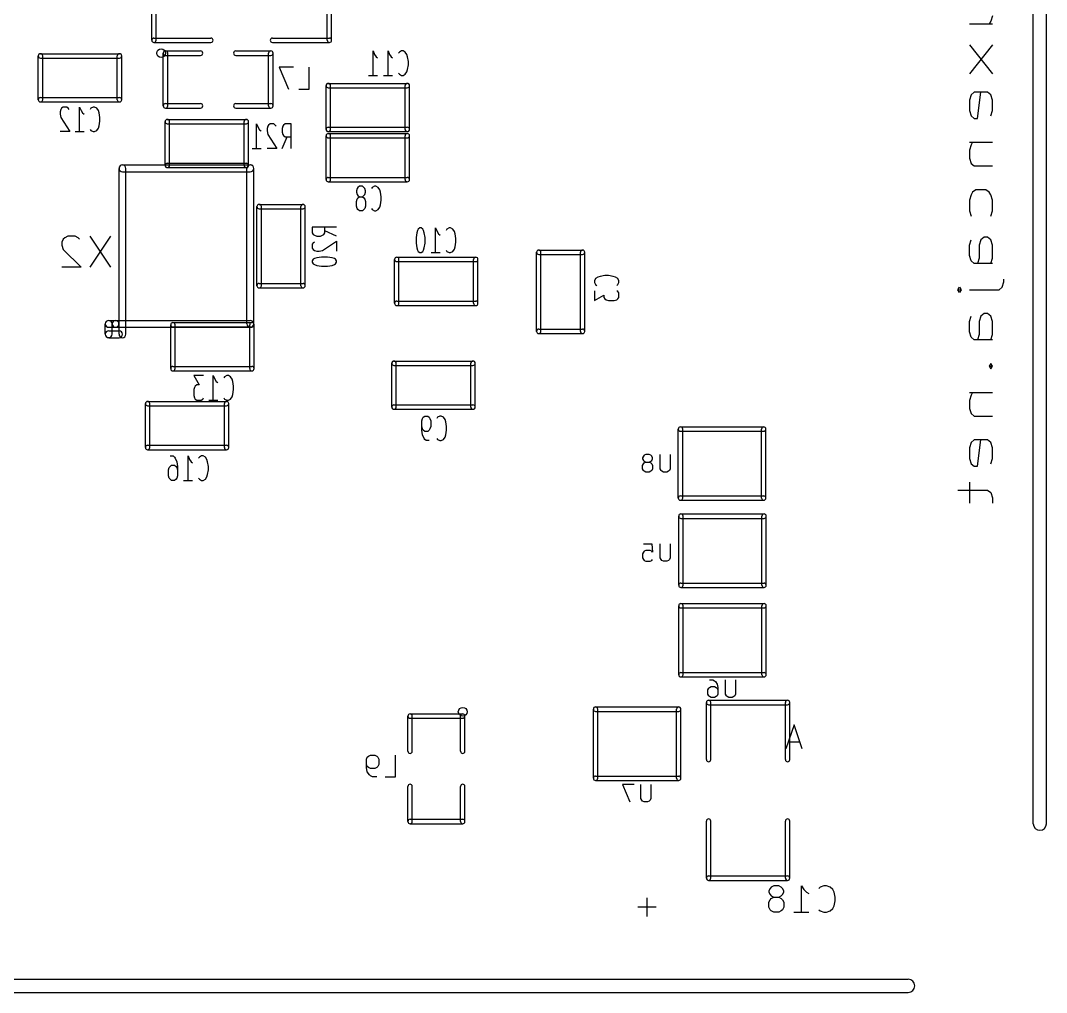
# Model space of a CAD drawing. Extents: x 32880 to 68030, y 27285 to 49782.
# Drawn here: x 56343 to 68030, y 27285 to 38354 of the extents above; entities that cross this region are included whole.
import ezdxf

# ---------------------------------------------------------------- set-up
doc = ezdxf.new("R2010")
doc.units = 0
doc.layers.add('BLACK', color=1, linetype='CONTINUOUS')

msp = doc.modelspace()

# ---------------------------------------------------------------- linework, layer by layer
at = {"layer": 'BLACK'}
for p, q in [((67880, 29207), (67880, 48207)), ((68030, 29207), (68030, 48207)), ((57837, 38129), (57837, 39029)), ((57887, 38129), (57887, 39029)), ((59837, 38129), (59837, 39029)), ((59887, 38129), (59887, 39029)), ((67396, 38347), (67377, 38317)), ((67414, 38407), (67396, 38347)), ((67152, 38317), (67414, 38317)), ((57862, 38154), (58512, 38154)), ((57862, 38104), (58512, 38104)), ((59212, 38154), (59862, 38154)), ((59212, 38104), (59862, 38104)), ((57994, 38007), (58394, 38007)), ((58794, 38007), (59194, 38007)), ((60358, 37728), (60358, 38008)), ((60358, 38008), (60375, 37968)), ((60529, 37728), (60529, 38008)), ((60529, 38008), (60546, 37968)), ((60658, 37994), (60649, 37981)), ((60684, 38008), (60658, 37994)), ((60701, 38008), (60684, 38008)), ((60726, 37994), (60701, 38008)), ((60744, 37968), (60726, 37994)), ((67414, 38077), (67152, 37747)), ((67152, 38077), (67414, 37747)), ((56545, 37451), (56545, 37951)), ((56570, 37976), (57470, 37976)), ((56570, 37926), (57470, 37926)), ((56595, 37451), (56595, 37951)), ((57445, 37451), (57445, 37951)), ((57495, 37451), (57495, 37951)), ((57969, 37382), (57969, 37982)), ((57994, 37957), (58394, 37957)), ((58019, 37382), (58019, 37982)), ((58794, 37957), (59194, 37957)), ((59169, 37382), (59169, 37982)), ((59219, 37382), (59219, 37982)), ((60375, 37968), (60393, 37941)), ((60393, 37941), (60410, 37928)), ((60546, 37968), (60564, 37941)), ((60564, 37941), (60581, 37928)), ((60752, 37941), (60744, 37968)), ((60761, 37888), (60752, 37941)), ((60761, 37848), (60761, 37888)), ((59454, 37823), (59288, 37823)), ((59288, 37823), (59395, 37573)), ((59632, 37573), (59632, 37823)), ((60649, 37754), (60658, 37741)), ((60726, 37741), (60744, 37768)), ((60744, 37768), (60752, 37794)), ((60752, 37794), (60761, 37848)), ((59849, 37638), (60749, 37638)), ((60307, 37728), (60410, 37728)), ((60478, 37728), (60581, 37728)), ((60658, 37741), (60684, 37728)), ((60684, 37728), (60701, 37728)), ((60701, 37728), (60726, 37741)), ((59513, 37573), (59632, 37573)), ((59824, 37113), (59824, 37613)), ((59849, 37588), (60749, 37588)), ((59874, 37113), (59874, 37613)), ((60724, 37113), (60724, 37613)), ((60774, 37113), (60774, 37613)), ((67208, 37537), (67171, 37507)), ((67358, 37537), (67208, 37537)), ((67246, 37237), (67283, 37537)), ((67396, 37507), (67358, 37537)), ((56570, 37476), (57470, 37476)), ((56570, 37426), (57470, 37426)), ((57994, 37407), (58394, 37407)), ((58794, 37407), (59194, 37407)), ((67171, 37507), (67152, 37447)), ((67152, 37447), (67152, 37327)), ((67414, 37447), (67396, 37507)), ((67414, 37327), (67414, 37447)), ((56801, 37341), (56793, 37314)), ((56793, 37314), (56793, 37288)), ((56793, 37288), (56801, 37248)), ((56810, 37354), (56801, 37341)), ((56827, 37368), (56810, 37354)), ((56870, 37368), (56827, 37368)), ((56887, 37354), (56870, 37368)), ((56896, 37341), (56887, 37354)), ((57015, 37088), (57015, 37368)), ((57015, 37368), (57032, 37328)), ((57032, 37328), (57050, 37301)), ((57050, 37301), (57067, 37288)), ((57144, 37354), (57135, 37341)), ((57170, 37368), (57144, 37354)), ((57187, 37368), (57170, 37368)), ((57212, 37354), (57187, 37368)), ((57230, 37328), (57212, 37354)), ((57238, 37301), (57230, 37328)), ((57247, 37248), (57238, 37301)), ((57994, 37357), (58394, 37357)), ((58794, 37357), (59194, 37357)), ((67152, 37327), (67171, 37267)), ((67396, 37267), (67414, 37327)), ((56801, 37248), (56904, 37088)), ((57238, 37154), (57247, 37208)), ((57247, 37208), (57247, 37248)), ((57990, 36703), (57990, 37203)), ((58015, 37228), (58915, 37228)), ((58015, 37178), (58915, 37178)), ((58040, 36703), (58040, 37203)), ((58890, 36703), (58890, 37203)), ((58940, 36703), (58940, 37203)), ((59031, 36897), (59031, 37177)), ((59031, 37177), (59048, 37137)), ((59185, 37177), (59168, 37163)), ((59228, 37177), (59185, 37177)), ((59245, 37163), (59228, 37177)), ((59357, 37177), (59339, 37163)), ((59425, 37177), (59357, 37177)), ((59425, 36897), (59425, 37177)), ((67171, 37267), (67208, 37237)), ((67208, 37237), (67246, 37237)), ((56904, 37088), (56793, 37088)), ((56964, 37088), (57067, 37088)), ((57135, 37114), (57144, 37101)), ((57144, 37101), (57170, 37088)), ((57170, 37088), (57187, 37088)), ((57187, 37088), (57212, 37101)), ((57212, 37101), (57230, 37128)), ((57230, 37128), (57238, 37154)), ((59048, 37137), (59066, 37110)), ((59066, 37110), (59083, 37097)), ((59159, 37150), (59151, 37123)), ((59151, 37123), (59151, 37097)), ((59151, 37097), (59159, 37057)), ((59168, 37163), (59159, 37150)), ((59159, 37057), (59262, 36897)), ((59254, 37150), (59245, 37163)), ((59331, 37150), (59322, 37123)), ((59322, 37123), (59322, 37083)), ((59322, 37083), (59331, 37057)), ((59339, 37163), (59331, 37150)), ((59331, 37057), (59339, 37043)), ((59849, 37138), (60749, 37138)), ((59849, 37088), (60749, 37088)), ((59849, 37067), (60749, 37067)), ((59322, 36897), (59382, 37030)), ((59339, 37043), (59357, 37030)), ((59357, 37030), (59425, 37030)), ((59824, 36542), (59824, 37042)), ((59849, 37017), (60749, 37017)), ((59874, 36542), (59874, 37042)), ((60724, 36542), (60724, 37042)), ((60774, 36542), (60774, 37042)), ((67152, 36967), (67414, 36967)), ((67171, 36937), (67152, 36877)), ((67189, 36967), (67171, 36937)), ((58980, 36897), (59083, 36897)), ((59262, 36897), (59151, 36897)), ((67152, 36877), (67152, 36787)), ((57504, 36709), (58960, 36709)), ((58015, 36728), (58915, 36728)), ((67152, 36787), (67171, 36727)), ((67171, 36727), (67208, 36697)), ((57465, 34780), (57465, 36670)), ((57504, 36631), (58960, 36631)), ((57543, 34780), (57543, 36670)), ((58015, 36678), (58915, 36678)), ((58922, 34900), (58922, 36670)), ((59000, 34900), (59000, 36670)), ((67208, 36697), (67414, 36697)), ((59849, 36567), (60749, 36567)), ((59849, 36517), (60749, 36517)), ((60203, 36467), (60186, 36453)), ((60237, 36467), (60203, 36467)), ((60255, 36453), (60237, 36467)), ((60375, 36467), (60349, 36453)), ((60392, 36467), (60375, 36467)), ((60417, 36453), (60392, 36467)), ((60177, 36440), (60169, 36413)), ((60169, 36413), (60169, 36400)), ((60169, 36400), (60177, 36373)), ((60186, 36453), (60177, 36440)), ((60177, 36373), (60186, 36360)), ((60186, 36360), (60203, 36347)), ((60237, 36347), (60255, 36360)), ((60263, 36440), (60255, 36453)), ((60255, 36360), (60263, 36373)), ((60272, 36413), (60263, 36440)), ((60263, 36373), (60272, 36400)), ((60272, 36400), (60272, 36413)), ((60349, 36453), (60340, 36440)), ((60435, 36427), (60417, 36453)), ((60443, 36400), (60435, 36427)), ((60452, 36347), (60443, 36400)), ((67171, 36367), (67152, 36307)), ((67189, 36397), (67171, 36367)), ((67227, 36427), (67189, 36397)), ((67339, 36427), (67227, 36427)), ((67377, 36397), (67339, 36427)), ((67396, 36367), (67377, 36397)), ((67414, 36307), (67396, 36367)), ((59036, 35334), (59036, 36234)), ((59061, 36259), (59561, 36259)), ((59086, 35334), (59086, 36234)), ((59536, 35334), (59536, 36234)), ((59586, 35334), (59586, 36234)), ((60169, 36293), (60177, 36320)), ((60169, 36240), (60169, 36293)), ((60177, 36213), (60169, 36240)), ((60177, 36320), (60186, 36333)), ((60186, 36333), (60203, 36347)), ((60203, 36347), (60237, 36347)), ((60237, 36347), (60255, 36333)), ((60255, 36333), (60263, 36320)), ((60263, 36320), (60272, 36293)), ((60272, 36240), (60263, 36213)), ((60272, 36293), (60272, 36240)), ((60435, 36227), (60443, 36253)), ((60443, 36253), (60452, 36307)), ((60452, 36307), (60452, 36347)), ((67152, 36307), (67152, 36187)), ((67414, 36187), (67414, 36307)), ((59061, 36209), (59561, 36209)), ((60186, 36200), (60177, 36213)), ((60203, 36187), (60186, 36200)), ((60237, 36187), (60203, 36187)), ((60255, 36200), (60237, 36187)), ((60263, 36213), (60255, 36200)), ((60340, 36213), (60349, 36200)), ((60349, 36200), (60375, 36187)), ((60375, 36187), (60392, 36187)), ((60392, 36187), (60417, 36200)), ((60417, 36200), (60435, 36227)), ((67152, 36187), (67171, 36127)), ((67396, 36127), (67414, 36187)), ((59944, 36002), (59664, 36002)), ((59664, 36002), (59664, 35934)), ((59811, 35934), (59811, 36002)), ((56881, 35897), (56847, 35880)), ((56965, 35897), (56881, 35897)), ((56999, 35880), (56965, 35897)), ((57369, 35897), (57133, 35543)), ((57133, 35897), (57369, 35543)), ((59664, 35934), (59678, 35916)), ((59678, 35916), (59691, 35908)), ((59691, 35908), (59718, 35899)), ((59718, 35899), (59758, 35899)), ((59758, 35899), (59784, 35908)), ((59784, 35908), (59798, 35916)), ((59798, 35916), (59811, 35934)), ((59944, 35899), (59811, 35959)), ((60856, 35937), (60848, 35884)), ((60848, 35884), (60848, 35817)), ((60865, 35964), (60856, 35937)), ((60874, 35977), (60865, 35964)), ((60891, 35991), (60874, 35977)), ((60908, 35991), (60891, 35991)), ((60925, 35977), (60908, 35991)), ((60934, 35964), (60925, 35977)), ((60942, 35937), (60934, 35964)), ((60951, 35884), (60942, 35937)), ((60951, 35817), (60951, 35884)), ((61070, 35711), (61070, 35991)), ((61070, 35991), (61087, 35951)), ((61087, 35951), (61105, 35924)), ((61105, 35924), (61122, 35911)), ((61199, 35977), (61190, 35964)), ((61225, 35991), (61199, 35977)), ((61242, 35991), (61225, 35991)), ((61267, 35977), (61242, 35991)), ((61285, 35951), (61267, 35977)), ((61293, 35924), (61285, 35951)), ((61302, 35871), (61293, 35924)), ((67321, 35887), (67283, 35857)), ((67358, 35887), (67321, 35887)), ((67396, 35857), (67358, 35887)), ((56830, 35863), (56813, 35829)), ((56813, 35829), (56813, 35796)), ((56813, 35796), (56830, 35745)), ((56847, 35880), (56830, 35863)), ((57016, 35863), (56999, 35880)), ((59678, 35822), (59664, 35805)), ((59664, 35805), (59664, 35762)), ((59691, 35831), (59678, 35822)), ((59784, 35736), (59944, 35839)), ((59944, 35839), (59944, 35728)), ((60848, 35817), (60856, 35764)), ((60856, 35764), (60865, 35737)), ((60934, 35737), (60942, 35764)), ((60942, 35764), (60951, 35817)), ((61285, 35751), (61293, 35777)), ((61293, 35777), (61302, 35831)), ((61302, 35831), (61302, 35871)), ((67152, 35797), (67171, 35857)), ((67152, 35677), (67152, 35797)), ((67283, 35857), (67264, 35797)), ((67264, 35797), (67264, 35647)), ((67414, 35797), (67396, 35857)), ((67414, 35647), (67414, 35797)), ((56830, 35745), (57032, 35543)), ((59664, 35762), (59678, 35745)), ((59678, 35745), (59691, 35736)), ((59691, 35736), (59718, 35728)), ((59718, 35651), (59691, 35643)), ((59718, 35728), (59744, 35728)), ((59771, 35660), (59718, 35651)), ((59744, 35728), (59784, 35736)), ((59838, 35660), (59771, 35660)), ((59891, 35651), (59838, 35660)), ((59918, 35643), (59891, 35651)), ((60629, 35658), (61529, 35658)), ((60865, 35737), (60874, 35724)), ((60874, 35724), (60891, 35711)), ((60891, 35711), (60908, 35711)), ((60908, 35711), (60925, 35724)), ((60925, 35724), (60934, 35737)), ((61019, 35711), (61122, 35711)), ((61190, 35737), (61199, 35724)), ((61199, 35724), (61225, 35711)), ((61225, 35711), (61242, 35711)), ((61242, 35711), (61267, 35724)), ((61267, 35724), (61285, 35751)), ((62221, 34814), (62221, 35714)), ((62246, 35739), (62746, 35739)), ((62246, 35689), (62746, 35689)), ((62271, 34814), (62271, 35714)), ((62721, 34814), (62721, 35714)), ((62771, 34814), (62771, 35714)), ((67171, 35617), (67152, 35677)), ((67264, 35647), (67246, 35587)), ((67396, 35587), (67414, 35647)), ((57032, 35543), (56813, 35543)), ((59678, 35634), (59664, 35617)), ((59664, 35617), (59664, 35600)), ((59664, 35600), (59678, 35583)), ((59691, 35643), (59678, 35634)), ((59678, 35583), (59691, 35574)), ((59691, 35574), (59718, 35565)), ((59718, 35565), (59771, 35557)), ((59771, 35557), (59838, 35557)), ((59838, 35557), (59891, 35565)), ((59891, 35565), (59918, 35574)), ((59931, 35634), (59918, 35643)), ((59918, 35574), (59931, 35583)), ((59944, 35617), (59931, 35634)), ((59931, 35583), (59944, 35600)), ((59944, 35600), (59944, 35617)), ((60604, 35133), (60604, 35633)), ((60629, 35608), (61529, 35608)), ((60654, 35133), (60654, 35633)), ((61504, 35133), (61504, 35633)), ((61554, 35133), (61554, 35633)), ((67208, 35587), (67171, 35617)), ((67414, 35587), (67208, 35587)), ((62894, 35414), (62880, 35389)), ((62920, 35432), (62894, 35414)), ((62947, 35440), (62920, 35432)), ((63000, 35449), (62947, 35440)), ((63040, 35449), (63000, 35449)), ((63094, 35440), (63040, 35449)), ((63120, 35432), (63094, 35440)), ((63147, 35414), (63120, 35432)), ((63160, 35389), (63147, 35414)), ((59061, 35359), (59561, 35359)), ((59061, 35309), (59561, 35309)), ((62880, 35389), (62880, 35372)), ((62880, 35372), (62894, 35346)), ((62894, 35346), (62907, 35337)), ((63134, 35337), (63147, 35346)), ((63147, 35346), (63160, 35372)), ((63160, 35372), (63160, 35389)), ((67020, 35287), (67039, 35317)), ((67039, 35317), (67058, 35287)), ((67490, 35287), (67527, 35317)), ((67527, 35317), (67546, 35377)), ((67546, 35377), (67546, 35407)), ((62880, 35277), (62880, 35166)), ((62880, 35166), (62987, 35226)), ((62987, 35226), (62987, 35200)), ((62987, 35200), (63000, 35183)), ((63000, 35183), (63014, 35174)), ((63147, 35269), (63134, 35277)), ((63134, 35174), (63147, 35183)), ((63160, 35252), (63147, 35269)), ((63147, 35183), (63160, 35200)), ((63160, 35200), (63160, 35252)), ((67039, 35257), (67020, 35287)), ((67020, 35287), (67058, 35287)), ((67058, 35287), (67039, 35257)), ((67152, 35287), (67490, 35287)), ((60629, 35158), (61529, 35158)), ((60629, 35108), (61529, 35108)), ((63014, 35174), (63040, 35166)), ((63040, 35166), (63107, 35166)), ((63107, 35166), (63134, 35174)), ((67152, 34927), (67171, 34987)), ((67283, 34987), (67264, 34927)), ((67321, 35017), (67283, 34987)), ((67358, 35017), (67321, 35017)), ((67396, 34987), (67358, 35017)), ((67414, 34927), (67396, 34987)), ((57308, 34781), (57308, 34899)), ((57347, 34938), (57425, 34938)), ((57347, 34860), (57425, 34860)), ((57386, 34781), (57386, 34899)), ((57426, 34938), (58960, 34938)), ((57426, 34860), (58960, 34860)), ((58053, 34389), (58053, 34889)), ((58078, 34914), (58978, 34914)), ((58078, 34864), (58978, 34864)), ((58103, 34389), (58103, 34889)), ((58953, 34389), (58953, 34889)), ((59003, 34389), (59003, 34889)), ((62246, 34839), (62746, 34839)), ((67152, 34807), (67152, 34927)), ((67264, 34927), (67264, 34777)), ((67414, 34777), (67414, 34927)), ((57347, 34819), (57465, 34819)), ((57347, 34741), (57465, 34741)), ((62246, 34789), (62746, 34789)), ((67171, 34747), (67152, 34807)), ((67208, 34717), (67171, 34747)), ((67414, 34717), (67208, 34717)), ((67264, 34777), (67246, 34717)), ((67396, 34717), (67414, 34777)), ((58078, 34414), (58978, 34414)), ((58078, 34364), (58978, 34364)), ((60572, 33951), (60572, 34451)), ((60597, 34476), (61497, 34476)), ((60597, 34426), (61497, 34426)), ((60622, 33951), (60622, 34451)), ((61472, 33951), (61472, 34451)), ((61522, 33951), (61522, 34451)), ((67396, 34447), (67377, 34417)), ((67377, 34417), (67396, 34387)), ((67377, 34417), (67414, 34417)), ((67414, 34417), (67396, 34447)), ((67396, 34387), (67414, 34417)), ((58427, 34310), (58316, 34310)), ((58316, 34310), (58376, 34203)), ((58538, 34030), (58538, 34310)), ((58538, 34310), (58555, 34270)), ((58555, 34270), (58573, 34243)), ((58667, 34296), (58658, 34283)), ((58693, 34310), (58667, 34296)), ((58710, 34310), (58693, 34310)), ((58735, 34296), (58710, 34310)), ((58753, 34270), (58735, 34296)), ((58761, 34243), (58753, 34270)), ((58324, 34176), (58316, 34150)), ((58316, 34150), (58316, 34083)), ((58333, 34190), (58324, 34176)), ((58350, 34203), (58333, 34190)), ((58376, 34203), (58350, 34203)), ((58573, 34243), (58590, 34230)), ((58770, 34190), (58761, 34243)), ((58761, 34096), (58770, 34150)), ((58770, 34150), (58770, 34190)), ((57790, 34016), (58690, 34016)), ((58316, 34083), (58324, 34056)), ((58324, 34056), (58333, 34043)), ((58333, 34043), (58350, 34030)), ((58350, 34030), (58402, 34030)), ((58402, 34030), (58419, 34043)), ((58419, 34043), (58427, 34056)), ((58487, 34030), (58590, 34030)), ((58658, 34056), (58667, 34043)), ((58667, 34043), (58693, 34030)), ((58693, 34030), (58710, 34030)), ((58710, 34030), (58735, 34043)), ((58735, 34043), (58753, 34070)), ((58753, 34070), (58761, 34096)), ((67152, 34117), (67414, 34117)), ((67171, 34087), (67152, 34027)), ((67152, 34027), (67152, 33937)), ((67189, 34117), (67171, 34087)), ((57765, 33491), (57765, 33991)), ((57790, 33966), (58690, 33966)), ((57815, 33491), (57815, 33991)), ((58665, 33491), (58665, 33991)), ((58715, 33491), (58715, 33991)), ((60597, 33976), (61497, 33976)), ((60597, 33926), (61497, 33926)), ((67152, 33937), (67171, 33877)), ((60913, 33795), (60921, 33822)), ((60913, 33689), (60913, 33795)), ((60921, 33822), (60930, 33835)), ((60930, 33835), (60947, 33849)), ((60947, 33849), (60981, 33849)), ((60981, 33849), (60999, 33835)), ((60999, 33835), (61007, 33822)), ((61007, 33822), (61016, 33795)), ((61016, 33795), (61016, 33729)), ((61093, 33835), (61084, 33822)), ((61119, 33849), (61093, 33835)), ((61136, 33849), (61119, 33849)), ((61161, 33835), (61136, 33849)), ((61179, 33809), (61161, 33835)), ((61187, 33782), (61179, 33809)), ((61196, 33729), (61187, 33782)), ((67171, 33877), (67208, 33847)), ((67208, 33847), (67414, 33847)), ((60921, 33702), (60913, 33729)), ((60921, 33635), (60913, 33689)), ((60930, 33689), (60921, 33702)), ((60947, 33675), (60930, 33689)), ((60981, 33675), (60947, 33675)), ((60999, 33689), (60981, 33675)), ((61007, 33702), (60999, 33689)), ((61016, 33729), (61007, 33702)), ((61187, 33635), (61196, 33689)), ((61196, 33689), (61196, 33729)), ((63836, 32915), (63836, 33701)), ((63861, 33726), (64809, 33726)), ((63861, 33676), (64809, 33676)), ((63886, 32915), (63886, 33701)), ((64784, 32915), (64784, 33701)), ((64834, 32915), (64834, 33701)), ((60939, 33595), (60921, 33635)), ((60947, 33582), (60939, 33595)), ((60964, 33569), (60947, 33582)), ((60999, 33569), (60964, 33569)), ((61084, 33595), (61093, 33582)), ((61093, 33582), (61119, 33569)), ((61119, 33569), (61136, 33569)), ((61136, 33569), (61161, 33582)), ((61161, 33582), (61179, 33609)), ((61179, 33609), (61187, 33635)), ((67171, 33547), (67152, 33487)), ((67208, 33577), (67171, 33547)), ((67358, 33577), (67208, 33577)), ((67246, 33277), (67283, 33577)), ((67396, 33547), (67358, 33577)), ((67414, 33487), (67396, 33547)), ((57790, 33516), (58690, 33516)), ((57790, 33466), (58690, 33466)), ((67152, 33487), (67152, 33367)), ((67414, 33367), (67414, 33487)), ((58046, 33396), (58080, 33396)), ((58080, 33396), (58097, 33382)), ((58097, 33382), (58106, 33369)), ((58106, 33369), (58123, 33329)), ((58123, 33329), (58132, 33276)), ((58251, 33116), (58251, 33396)), ((58251, 33396), (58268, 33356)), ((58268, 33356), (58286, 33329)), ((58286, 33329), (58303, 33316)), ((58380, 33382), (58371, 33369)), ((58406, 33396), (58380, 33382)), ((58423, 33396), (58406, 33396)), ((58448, 33382), (58423, 33396)), ((58466, 33356), (58448, 33382)), ((58474, 33329), (58466, 33356)), ((58483, 33276), (58474, 33329)), ((63438, 33392), (63429, 33373)), ((63429, 33373), (63429, 33363)), ((63429, 33363), (63438, 33344)), ((63448, 33402), (63438, 33392)), ((63438, 33344), (63448, 33335)), ((63438, 33306), (63448, 33316)), ((63467, 33411), (63448, 33402)), ((63448, 33335), (63467, 33325)), ((63448, 33316), (63467, 33325)), ((63505, 33411), (63467, 33411)), ((63467, 33325), (63505, 33325)), ((63524, 33402), (63505, 33411)), ((63505, 33325), (63524, 33335)), ((63505, 33325), (63524, 33316)), ((63533, 33392), (63524, 33402)), ((63524, 33335), (63533, 33344)), ((63524, 33316), (63533, 33306)), ((63543, 33373), (63533, 33392)), ((63533, 33344), (63543, 33363)), ((63543, 33363), (63543, 33373)), ((63629, 33249), (63629, 33411)), ((63743, 33411), (63743, 33249)), ((67152, 33367), (67171, 33307)), ((67396, 33307), (67414, 33367)), ((58029, 33236), (58037, 33262)), ((58029, 33169), (58029, 33236)), ((58037, 33262), (58046, 33276)), ((58046, 33276), (58063, 33289)), ((58063, 33289), (58097, 33289)), ((58097, 33289), (58115, 33276)), ((58115, 33276), (58123, 33262)), ((58123, 33262), (58132, 33236)), ((58132, 33276), (58132, 33169)), ((58474, 33182), (58483, 33236)), ((58483, 33236), (58483, 33276)), ((63429, 33287), (63438, 33306)), ((63429, 33249), (63429, 33287)), ((63438, 33230), (63429, 33249)), ((63448, 33221), (63438, 33230)), ((63467, 33211), (63448, 33221)), ((63505, 33211), (63467, 33211)), ((63524, 33221), (63505, 33211)), ((63533, 33230), (63524, 33221)), ((63533, 33306), (63543, 33287)), ((63543, 33249), (63533, 33230)), ((63543, 33287), (63543, 33249)), ((63639, 33230), (63629, 33249)), ((63648, 33221), (63639, 33230)), ((63667, 33211), (63648, 33221)), ((63705, 33211), (63667, 33211)), ((63724, 33221), (63705, 33211)), ((63734, 33230), (63724, 33221)), ((63743, 33249), (63734, 33230)), ((67171, 33307), (67208, 33277)), ((67208, 33277), (67246, 33277)), ((58037, 33142), (58029, 33169)), ((58046, 33129), (58037, 33142)), ((58063, 33116), (58046, 33129)), ((58097, 33116), (58063, 33116)), ((58115, 33129), (58097, 33116)), ((58123, 33142), (58115, 33129)), ((58132, 33169), (58123, 33142)), ((58200, 33116), (58303, 33116)), ((58371, 33142), (58380, 33129)), ((58380, 33129), (58406, 33116)), ((58406, 33116), (58423, 33116)), ((58423, 33116), (58448, 33129)), ((58448, 33129), (58466, 33156)), ((58466, 33156), (58474, 33182)), ((67152, 33097), (67152, 32857)), ((67020, 33007), (67358, 33007)), ((67358, 33007), (67396, 32977)), ((67396, 32977), (67414, 32917)), ((63861, 32940), (64809, 32940)), ((63861, 32890), (64809, 32890)), ((67414, 32917), (67414, 32857)), ((63865, 32734), (64813, 32734)), ((63840, 31923), (63840, 32709)), ((63865, 32684), (64813, 32684)), ((63890, 31923), (63890, 32709)), ((64788, 31923), (64788, 32709)), ((64838, 31923), (64838, 32709)), ((63438, 32395), (63533, 32395)), ((63533, 32395), (63543, 32300)), ((63629, 32233), (63629, 32395)), ((63743, 32395), (63743, 32233)), ((63438, 32300), (63429, 32281)), ((63429, 32281), (63429, 32233)), ((63448, 32309), (63438, 32300)), ((63467, 32319), (63448, 32309)), ((63514, 32319), (63467, 32319)), ((63533, 32309), (63514, 32319)), ((63543, 32300), (63533, 32309)), ((63429, 32233), (63438, 32214)), ((63438, 32214), (63448, 32205)), ((63448, 32205), (63467, 32195)), ((63467, 32195), (63514, 32195)), ((63514, 32195), (63533, 32205)), ((63533, 32205), (63543, 32214)), ((63639, 32214), (63629, 32233)), ((63648, 32205), (63639, 32214)), ((63667, 32195), (63648, 32205)), ((63705, 32195), (63667, 32195)), ((63724, 32205), (63705, 32195)), ((63734, 32214), (63724, 32205)), ((63743, 32233), (63734, 32214)), ((63865, 31948), (64813, 31948)), ((63865, 31898), (64813, 31898)), ((63840, 30903), (63840, 31689)), ((63865, 31714), (64813, 31714)), ((63890, 30903), (63890, 31689)), ((64788, 30903), (64788, 31689)), ((64838, 30903), (64838, 31689)), ((63865, 31664), (64813, 31664)), ((63865, 30928), (64813, 30928)), ((63865, 30878), (64813, 30878)), ((64173, 30730), (64182, 30749)), ((64182, 30749), (64192, 30758)), ((64192, 30844), (64230, 30844)), ((64192, 30758), (64211, 30768)), ((64211, 30768), (64249, 30768)), ((64230, 30844), (64249, 30835)), ((64249, 30835), (64258, 30825)), ((64249, 30768), (64268, 30758)), ((64258, 30825), (64277, 30796)), ((64268, 30758), (64277, 30749)), ((64277, 30796), (64287, 30758)), ((64277, 30749), (64287, 30730)), ((64287, 30758), (64287, 30682)), ((64373, 30682), (64373, 30844)), ((64487, 30844), (64487, 30682)), ((64173, 30682), (64173, 30730)), ((64182, 30663), (64173, 30682)), ((64192, 30654), (64182, 30663)), ((64211, 30644), (64192, 30654)), ((64249, 30644), (64211, 30644)), ((64268, 30654), (64249, 30644)), ((64277, 30663), (64268, 30654)), ((64287, 30682), (64277, 30663)), ((64383, 30663), (64373, 30682)), ((64392, 30654), (64383, 30663)), ((64411, 30644), (64392, 30654)), ((64449, 30644), (64411, 30644)), ((64468, 30654), (64449, 30644)), ((64478, 30663), (64468, 30654)), ((64487, 30682), (64478, 30663)), ((62868, 29725), (62868, 30511)), ((62893, 30536), (63841, 30536)), ((62918, 29725), (62918, 30511)), ((63816, 29725), (63816, 30511)), ((63866, 29725), (63866, 30511)), ((64156, 29937), (64156, 30587)), ((64181, 30612), (65081, 30612)), ((64181, 30562), (65081, 30562)), ((64206, 29937), (64206, 30587)), ((65056, 29937), (65056, 30587)), ((65106, 29937), (65106, 30587)), ((60755, 30032), (60755, 30432)), ((60780, 30457), (61380, 30457)), ((60780, 30407), (61380, 30407)), ((60805, 30032), (60805, 30432)), ((61355, 30032), (61355, 30432)), ((61405, 30032), (61405, 30432)), ((62893, 30486), (63841, 30486)), ((65154, 30334), (65062, 30058)), ((65246, 30058), (65154, 30334)), ((65219, 30137), (65088, 30137)), ((60282, 29941), (60293, 29965)), ((60282, 29846), (60282, 29941)), ((60293, 29965), (60305, 29977)), ((60305, 29977), (60329, 29989)), ((60329, 29989), (60377, 29989)), ((60377, 29989), (60401, 29977)), ((60401, 29977), (60412, 29965)), ((60412, 29965), (60424, 29941)), ((60424, 29941), (60424, 29882)), ((60614, 29739), (60614, 29989)), ((60293, 29858), (60282, 29882)), ((60293, 29798), (60282, 29846)), ((60305, 29846), (60293, 29858)), ((60329, 29834), (60305, 29846)), ((60377, 29834), (60329, 29834)), ((60401, 29846), (60377, 29834)), ((60412, 29858), (60401, 29846)), ((60424, 29882), (60412, 29858)), ((60317, 29763), (60293, 29798)), ((60329, 29751), (60317, 29763)), ((60353, 29739), (60329, 29751)), ((60401, 29739), (60353, 29739)), ((60495, 29739), (60614, 29739)), ((62893, 29750), (63841, 29750)), ((62893, 29700), (63841, 29700)), ((60755, 29232), (60755, 29632)), ((60805, 29232), (60805, 29632)), ((61355, 29232), (61355, 29632)), ((61405, 29232), (61405, 29632)), ((63332, 29655), (63199, 29655)), ((63199, 29655), (63285, 29455)), ((63409, 29493), (63409, 29655)), ((63523, 29655), (63523, 29493)), ((63419, 29474), (63409, 29493)), ((63428, 29465), (63419, 29474)), ((63447, 29455), (63428, 29465)), ((63485, 29455), (63447, 29455)), ((63504, 29465), (63485, 29455)), ((63514, 29474), (63504, 29465)), ((63523, 29493), (63514, 29474)), ((60780, 29257), (61380, 29257)), ((64156, 28587), (64156, 29237)), ((64206, 28587), (64206, 29237)), ((65056, 28587), (65056, 29237)), ((65106, 28587), (65106, 29237)), ((60780, 29207), (61380, 29207)), ((64181, 28612), (65081, 28612)), ((64181, 28562), (65081, 28562)), ((64881, 28470), (64866, 28441)), ((64866, 28441), (64866, 28427)), ((64866, 28427), (64881, 28399)), ((64895, 28484), (64881, 28470)), ((64924, 28499), (64895, 28484)), ((64981, 28499), (64924, 28499)), ((65009, 28484), (64981, 28499)), ((65024, 28470), (65009, 28484)), ((65038, 28441), (65024, 28470)), ((65024, 28399), (65038, 28427)), ((65038, 28427), (65038, 28441)), ((65238, 28199), (65238, 28499)), ((65238, 28499), (65267, 28456)), ((65267, 28456), (65295, 28427)), ((65295, 28427), (65324, 28413)), ((65452, 28484), (65438, 28470)), ((65495, 28499), (65452, 28484)), ((65524, 28499), (65495, 28499)), ((65567, 28484), (65524, 28499)), ((65595, 28456), (65567, 28484)), ((65610, 28427), (65595, 28456)), ((65624, 28370), (65610, 28427)), ((63480, 28152), (63480, 28363)), ((64866, 28313), (64881, 28341)), ((64866, 28256), (64866, 28313)), ((64881, 28399), (64895, 28384)), ((64881, 28341), (64895, 28356)), ((64895, 28384), (64924, 28370)), ((64895, 28356), (64924, 28370)), ((64924, 28370), (64981, 28370)), ((64981, 28370), (65009, 28384)), ((64981, 28370), (65009, 28356)), ((65009, 28384), (65024, 28399)), ((65009, 28356), (65024, 28341)), ((65024, 28341), (65038, 28313)), ((65038, 28313), (65038, 28256)), ((65610, 28270), (65624, 28327)), ((65624, 28327), (65624, 28370)), ((63585, 28257), (63375, 28257)), ((64881, 28227), (64866, 28256)), ((64895, 28213), (64881, 28227)), ((64924, 28199), (64895, 28213)), ((64981, 28199), (64924, 28199)), ((65009, 28213), (64981, 28199)), ((65024, 28227), (65009, 28213)), ((65038, 28256), (65024, 28227)), ((65152, 28199), (65324, 28199)), ((65438, 28227), (65452, 28213)), ((65452, 28213), (65495, 28199)), ((65495, 28199), (65524, 28199)), ((65524, 28199), (65567, 28213)), ((65567, 28213), (65595, 28241)), ((65595, 28241), (65610, 28270)), ((34455, 27435), (66455, 27435)), ((34455, 27285), (66455, 27285))]:
    msp.add_line(p, q, dxfattribs=at)
for centre in [(57944, 37982), (61380, 30482)]:
    msp.add_circle(centre, 50, dxfattribs=at)
for centre, radius, start, end in [((57862, 38129), 25, 90, 270), ((57862, 38129), 25, 180, 360), ((58512, 38129), 25, 270, 450), ((59212, 38129), 25, 90, 270), ((59862, 38129), 25, 180, 360), ((59862, 38129), 25, 270, 450), ((57994, 37982), 25, 90, 270), ((57994, 37982), 25, 360, 540), ((58394, 37982), 25, 270, 450), ((58794, 37982), 25, 90, 270), ((59194, 37982), 25, 360, 540), ((59194, 37982), 25, 270, 450), ((56570, 37951), 25, 90, 270), ((56570, 37951), 25, 360, 540), ((57470, 37951), 25, 360, 540), ((57470, 37951), 25, 270, 450), ((59849, 37613), 25, 90, 270), ((59849, 37613), 25, 360, 540), ((60749, 37613), 25, 360, 540), ((60749, 37613), 25, 270, 450), ((56570, 37451), 25, 90, 270), ((56570, 37451), 25, 180, 360), ((57470, 37451), 25, 180, 360), ((57470, 37451), 25, 270, 450), ((57994, 37382), 25, 90, 270), ((58394, 37382), 25, 270, 450), ((58794, 37382), 25, 90, 270), ((59194, 37382), 25, 270, 450), ((57994, 37382), 25, 180, 360), ((59194, 37382), 25, 180, 360), ((58015, 37203), 25, 90, 270), ((58015, 37203), 25, 360, 540), ((58915, 37203), 25, 360, 540), ((58915, 37203), 25, 270, 450), ((59849, 37113), 25, 90, 270), ((59849, 37113), 25, 180, 360), ((59849, 37042), 25, 90, 270), ((59849, 37042), 25, 360, 540), ((60749, 37113), 25, 180, 360), ((60749, 37042), 25, 360, 540), ((60749, 37113), 25, 270, 450), ((60749, 37042), 25, 270, 450), ((57504, 36670), 39, 360, 540), ((57504, 36670), 39, 90, 270), ((58015, 36703), 25, 90, 270), ((58015, 36703), 25, 180, 360), ((58915, 36703), 25, 180, 360), ((58915, 36703), 25, 270, 450), ((58961, 36670), 39, 360, 540), ((58960, 36670), 39, 270, 450), ((59849, 36542), 25, 90, 270), ((59849, 36542), 25, 180, 360), ((60749, 36542), 25, 180, 360), ((60749, 36542), 25, 270, 450), ((59061, 36234), 25, 360, 540), ((59061, 36234), 25, 90, 270), ((59561, 36234), 25, 360, 540), ((59561, 36234), 25, 270, 450), ((60629, 35633), 25, 90, 270), ((60629, 35633), 25, 360, 540), ((61529, 35633), 25, 360, 540), ((61529, 35633), 25, 270, 450), ((62246, 35714), 25, 90, 270), ((62246, 35714), 25, 360, 540), ((62746, 35714), 25, 360, 540), ((62746, 35714), 25, 270, 450), ((59061, 35334), 25, 90, 270), ((59061, 35334), 25, 180, 360), ((59561, 35334), 25, 180, 360), ((59561, 35334), 25, 270, 450), ((60629, 35133), 25, 90, 270), ((60629, 35133), 25, 180, 360), ((61529, 35133), 25, 180, 360), ((61529, 35133), 25, 270, 450), ((57347, 34899), 39, 90, 270), ((57347, 34899), 39, 360, 540), ((57426, 34899), 39, 90, 270), ((57425, 34899), 39, 270, 450), ((58078, 34889), 25, 90, 270), ((58078, 34889), 25, 360, 540), ((58961, 34900), 39, 180, 360), ((58978, 34889), 25, 360, 540), ((58960, 34899), 39, 270, 450), ((58978, 34889), 25, 270, 450), ((62246, 34814), 25, 90, 270), ((62746, 34814), 25, 270, 450), ((57347, 34780), 39, 90, 270), ((57347, 34781), 39, 180, 360), ((57465, 34780), 39, 270, 450), ((57504, 34780), 39, 180, 360), ((62246, 34814), 25, 180, 360), ((62746, 34814), 25, 180, 360), ((58078, 34389), 25, 90, 270), ((58078, 34389), 25, 180, 360), ((58978, 34389), 25, 180, 360), ((58978, 34389), 25, 270, 450), ((60597, 34451), 25, 90, 270), ((60597, 34451), 25, 360, 540), ((61497, 34451), 25, 360, 540), ((61497, 34451), 25, 270, 450), ((57790, 33991), 25, 90, 270), ((57790, 33991), 25, 360, 540), ((58690, 33991), 25, 360, 540), ((58690, 33991), 25, 270, 450), ((60597, 33951), 25, 90, 270), ((60597, 33951), 25, 180, 360), ((61497, 33951), 25, 180, 360), ((61497, 33951), 25, 270, 450), ((63861, 33701), 25, 360, 540), ((63861, 33701), 25, 90, 270), ((64809, 33701), 25, 360, 540), ((64809, 33701), 25, 270, 450), ((57790, 33491), 25, 90, 270), ((57790, 33491), 25, 180, 360), ((58690, 33491), 25, 180, 360), ((58690, 33491), 25, 270, 450), ((63861, 32915), 25, 90, 270), ((63861, 32915), 25, 180, 360), ((64809, 32915), 25, 180, 360), ((64809, 32915), 25, 270, 450), ((63865, 32709), 25, 360, 540), ((63865, 32709), 25, 90, 270), ((64813, 32709), 25, 360, 540), ((64813, 32709), 25, 270, 450), ((63865, 31923), 25, 90, 270), ((63865, 31923), 25, 180, 360), ((64813, 31923), 25, 180, 360), ((64813, 31923), 25, 270, 450), ((63865, 31689), 25, 360, 540), ((63865, 31689), 25, 90, 270), ((64813, 31689), 25, 360, 540), ((64813, 31689), 25, 270, 450), ((63865, 30903), 25, 90, 270), ((63865, 30903), 25, 180, 360), ((64813, 30903), 25, 180, 360), ((64813, 30903), 25, 270, 450), ((62893, 30511), 25, 360, 540), ((62893, 30511), 25, 90, 270), ((63841, 30511), 25, 360, 540), ((63841, 30511), 25, 270, 450), ((64181, 30587), 25, 90, 270), ((64181, 30587), 25, 360, 540), ((65081, 30587), 25, 360, 540), ((65081, 30587), 25, 270, 450), ((60780, 30432), 25, 90, 270), ((60780, 30432), 25, 360, 540), ((61380, 30432), 25, 360, 540), ((61380, 30432), 25, 270, 450), ((60780, 30032), 25, 180, 360), ((61380, 30032), 25, 180, 360), ((64181, 29937), 25, 180, 360), ((65081, 29937), 25, 180, 360), ((62893, 29725), 25, 90, 270), ((62893, 29725), 25, 180, 360), ((63841, 29725), 25, 180, 360), ((63841, 29725), 25, 270, 450), ((60780, 29632), 25, 360, 540), ((61380, 29632), 25, 360, 540), ((60780, 29232), 25, 90, 270), ((60780, 29232), 25, 180, 360), ((61380, 29232), 25, 180, 360), ((61380, 29232), 25, 270, 450), ((64181, 29237), 25, 360, 540), ((65081, 29237), 25, 360, 540), ((67955, 29207), 75, 180, 360), ((64181, 28587), 25, 90, 270), ((64181, 28587), 25, 180, 360), ((65081, 28587), 25, 180, 360), ((65081, 28587), 25, 270, 450), ((66455, 27360), 75, 270, 450)]:
    msp.add_arc(centre, radius, start, end, dxfattribs=at)

doc.saveas('drawing.dxf')
